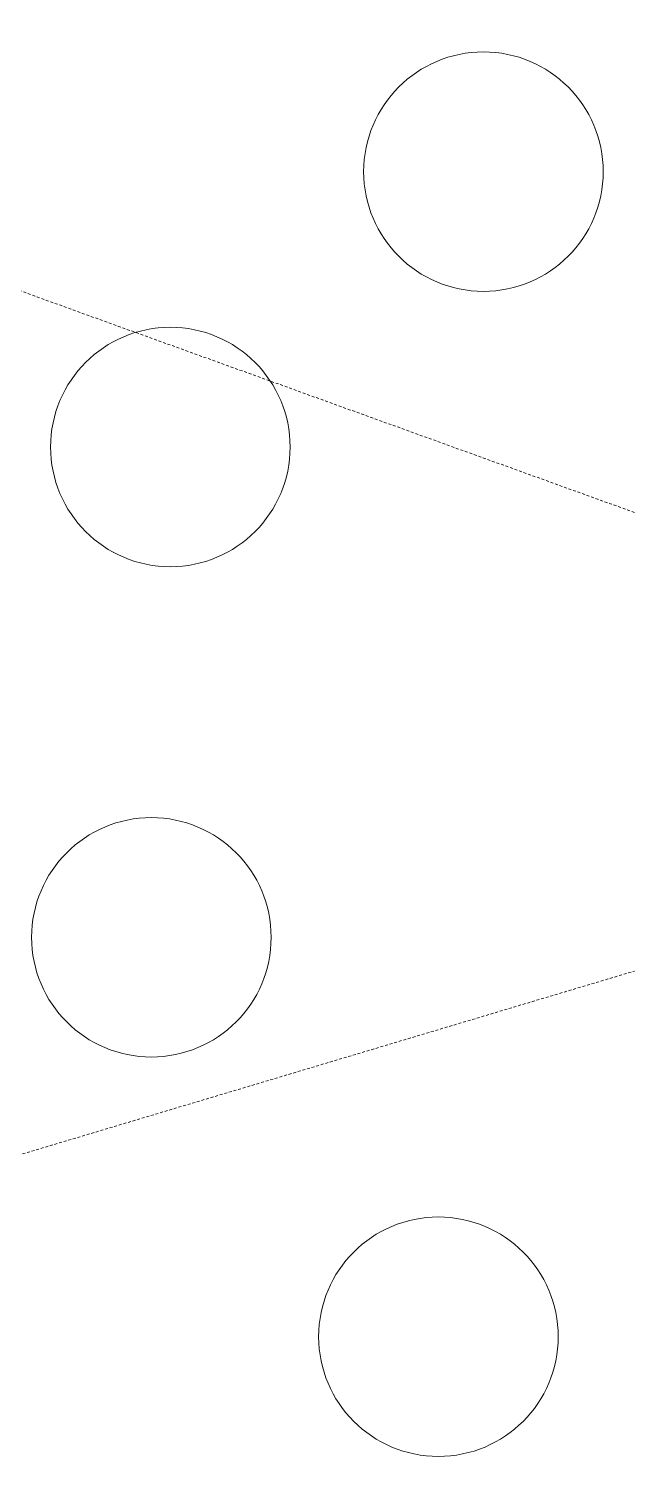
# Model space of a CAD drawing. Header units: millimetres. Extents: x 32078 to 83548, y -4690 to 56252.
# Drawn here: x 40689 to 41939, y 20385 to 23367 of the extents above; entities that cross this region are included whole.
import ezdxf

# ---------------------------------------------------------------- set-up
doc = ezdxf.new("R2010")
doc.units = ezdxf.units.MM
doc.header["$MEASUREMENT"] = 0
doc.linetypes.add('DGN Style 2', pattern=[10, 6, -4])
for name, color, linetype, lineweight in [('EQPM-OVHD', 62, 'DGN Style 2', 13), ('FURN-FREE', 1, 'Continuous', 0), ('FURN-STOR', 213, 'Continuous', 0)]:
    doc.layers.add(name, color=color, linetype=linetype, lineweight=lineweight)

msp = doc.modelspace()

# ---------------------------------------------------------------- linework, layer by layer
at = {"layer": 'FURN-STOR'}
for centre in [(41638.6, 23067.8), (40985.1, 22492.8), (40945.5, 21468.9), (41544.6, 20634.9)]:
    msp.add_circle(centre, 250, dxfattribs=at)

# ---------------------------------------------------------------- wipeouts: each hides what was drawn before it
at = {"linetype": 'Continuous'}
msp.add_wipeout([(42856, 22703.2), (41357.1, 22761.1), (41287.6, 20962.4), (42786.4, 20904.5)], dxfattribs=at).dxf.layer = 'FURN-FREE'

# ---------------------------------------------------------------- next in the draw order: linework, layer by layer
at = {"layer": 'EQPM-OVHD', "linetype": 'DGN Style 2', "lineweight": 0}
for p, q in [((39154.5, 23366.6), (43398.4, 21834.6)), ((43393.5, 21828.9), (39044.8, 20528.7))]:
    msp.add_line(p, q, dxfattribs=at)

doc.saveas('drawing.dxf')
